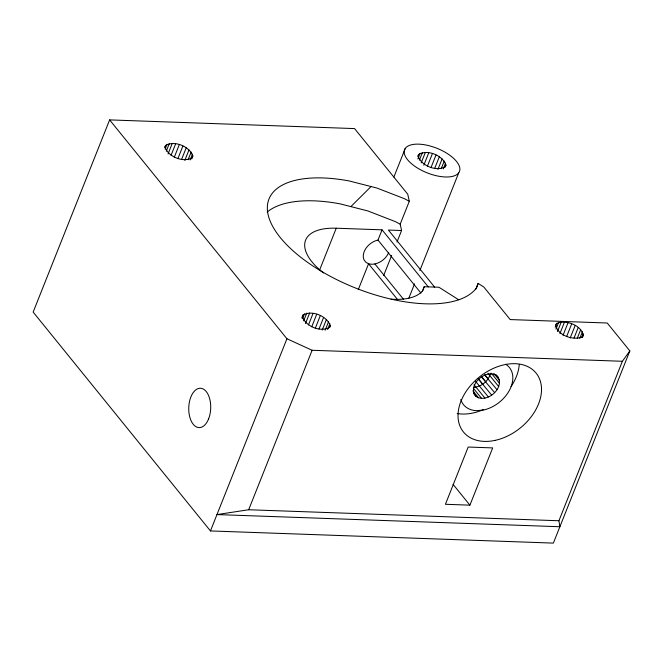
<?xml version="1.0" encoding="UTF-8"?>
<svg xmlns="http://www.w3.org/2000/svg" width="663" height="663" viewBox="0 0 663 663"><rect width="100%" height="100%" fill="white"/><g stroke="black" fill="none" stroke-linecap="round" stroke-linejoin="round"><path stroke-width="0.99" d="M583.183 335.536C581.592 325.069 565.912 319.607 556.721 323.378L555.677 324.804C557.268 335.271 572.948 340.732 582.139 336.961L583.183 335.536L582.421 337.459M490.487 373.228C488.755 380.894 481.371 386.968 473.556 387.374M498.584 377.761C488.78 365.744 465.683 384.822 476.117 396.532C487.935 404.198 507.294 385.576 496.048 374.636M165.551 145.47L164.988 147.103C168.236 156.833 183.369 162.99 192.278 157.695L192.85 156.062C189.601 146.332 174.46 140.183 165.551 145.47L164.789 147.393M302.958 315.082L302.394 316.715C305.643 326.445 320.776 332.602 329.685 327.307L330.257 325.674C327.008 315.944 311.875 309.787 302.958 315.082L301.814 317.967M418.66 154.446L418.096 156.078C421.345 165.808 436.478 171.966 445.387 166.67L445.95 165.037C442.702 155.316 427.569 149.158 418.66 154.446L417.897 156.369M458.688 299.767L438.914 287.245L424.196 286.723L422.961 290.253A63.988 28.65 21.7 0 1 391.071 299.195M409.295 201.279L407.762 194.242L354.572 128.589L109.627 119.895L33.15 312.091L210.453 530.939L553.373 543.105L629.85 350.909L607.242 323.014L510.187 319.566L483.808 287.004L478.122 283.399L476.614 287.725A113.207 50.686 21.7 0 1 296.668 253.946A113.207 50.686 21.7 0 1 349.235 180.966L376.974 188.052L404.521 198.743L409.295 201.279L400.187 224.177L401.571 230.525L396.988 242.028M165.12 149.067L167.035 144.261M166.264 151.23L169.322 143.548M168.062 153.949L172.264 143.374M171.079 155.299L175.662 143.772M174.311 157.181L179.283 144.691M177.908 158.581L182.872 146.084M181.612 159.385L186.195 147.857M184.82 160.446L189.021 149.879M188.101 159.708L191.159 152.018M190.173 159.891L192.469 154.131M191.698 158.946L192.85 156.062M210.453 530.939L286.93 338.752L109.627 119.895M319.409 270.537L336.249 228.213L382.07 229.837L428.265 286.864M302.535 318.671L304.441 313.872M303.671 320.842L306.729 313.151M305.469 323.561L309.671 312.986M308.486 324.911L313.069 313.384M311.718 326.801L316.69 314.303M315.306 328.202L320.279 315.696M319.011 329.005L323.602 317.469M622.383 361.277L558.926 520.753L559.879 526.745L216.958 514.579L248.666 509.748L312.124 350.271L622.383 361.277L629.85 350.909M322.218 330.066L326.428 319.491M325.127 330.282L328.566 321.63M327.572 329.511L329.876 323.735M329.486 327.597L330.257 325.674M393.872 177.062L405.3 148.338M358.252 289.69L368.562 263.766C373.103 265.109 377.827 263.493 381.656 261.015A14.768 10.318 -39 0 0 388.7 252.462M397.195 299.112L368.562 263.766L366.1 262.44L364.335 260.402A14.768 10.318 -39 0 1 377.993 240.072L382.07 229.837M417.856 158.987L420.143 153.236M419.381 160.181L422.43 152.523M421.179 162.891L425.373 152.349M423.814 165.203L428.77 152.747M383.645 275.568L391.651 255.446M427.436 166.123L432.392 153.667M431.025 167.515L435.981 155.067M434.729 168.327L439.304 156.833M437.936 169.397L442.13 158.855M441.218 168.659L444.268 160.993M443.282 168.85L445.577 163.106M445.188 166.952L445.95 165.037M408.822 298.226L414.541 283.855M419.878 270.454L458.746 172.778A29.528 13.227 21.7 0 0 425.522 144.932A29.528 13.227 21.7 0 0 411.806 163.968A29.528 13.227 21.7 0 0 458.746 172.778M422.306 291.463L424.196 286.723M475.843 289.126L478.122 283.399M469.91 505.156L492.692 447.906L468.194 447.036L445.42 504.286L469.91 505.156L453.094 484.404M555.188 327.224L556.721 323.378M555.959 329.138L558.636 322.409M557.459 331.583L561.279 321.978M559.895 333.63L564.486 322.094M563.053 335.263L568.025 322.765M566.691 336.431L571.663 323.942M570.18 338.039L575.144 325.541M574.034 338.031L578.244 327.464M577.291 338.205L580.738 329.561M579.785 338.428L582.462 331.707M581.766 337.583L583.291 333.738M350.884 206.607L371.056 186.535M401.571 230.525L388.41 230.061L434.605 287.087M248.666 509.748L558.926 520.753M286.93 338.752L312.124 350.271M400.187 224.177L395.413 221.641L367.866 210.95L340.127 203.864A113.207 50.686 21.7 0 0 267.081 212.143M484.694 374.976L497.035 389.728M481.62 377.148L494.631 392.637M478.106 378.73L491.673 395.107M487.869 373.244L498.717 386.562M484.885 374.835L488.167 378.78M481.835 376.965L485.772 381.697M478.222 378.648L482.813 384.167M475.528 381.25L488.366 396.971M474.07 384.755L484.926 398.09M493.819 373.335L499.512 380.371M491.333 373.211L499.562 383.371M377.993 240.072L420.939 293.087M374.902 263.99L403.535 299.336M473.357 388.236L481.587 398.397M472.885 390.83L478.587 397.866M473.581 393.408L476.117 396.532M323.478 272.965A63.988 28.65 21.7 0 1 336.249 228.213M505.67 364.26A29.528 20.636 -39 0 1 510.021 389.14A29.528 20.636 -39 0 1 483.377 410.049L476.705 410.662A29.528 20.636 -39 0 1 460.802 399.482M519.262 364.501A46.758 32.678 -39 0 1 511.065 386.57M483.609 409.519A46.758 32.678 -39 0 1 457.213 413.521M494.871 440.423A46.758 32.678 -39 0 0 538.124 376.045A46.758 32.678 -39 0 0 466.304 391.162A46.758 32.678 -39 0 0 494.871 440.423M208.605 418.867A19.691 10.981 -88 0 0 200.947 388.286A19.691 10.981 -88 0 0 189.668 416.621A19.691 10.981 -88 0 0 208.605 418.867"/></g></svg>
